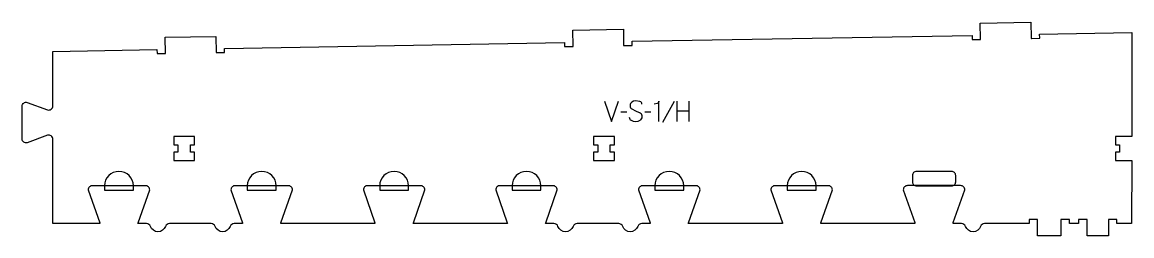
# Model space of a CAD drawing. Header units: millimetres. Extents: x -856 to 778, y -160 to 155.
import ezdxf

# ---------------------------------------------------------------- set-up
doc = ezdxf.new("R2010")
doc.units = ezdxf.units.MM
for name, color, linetype, true_color in [('1_ANYTOOL_1MMDEEP_LABELS_S', 2, 'Continuous', 0xffff00), ('3_ANYTOOL_CUTTHROUGH_INSID', 4, 'Continuous', 0x00ffff), ('4_ANYTOOL_CUTTHROUGH_OUTSI', 5, 'Continuous', 0x0000ff), ('5_ANYTOOL_HALF_MILL_9MM_IN', 3, 'Continuous', 0x00ff00)]:
    doc.layers.add(name, color=color, linetype=linetype, true_color=true_color)

msp = doc.modelspace()

# ---------------------------------------------------------------- linework, layer by layer
at = {"layer": '1_ANYTOOL_1MMDEEP_LABELS_S'}
for p, q in [((104.3, 37.9), (87.1, 7.1)), ((107.8, 38.4), (107.8, 8.4)), ((126.1, 8.4), (126.1, 38.4)), ((34.4, 22.3), (25.6, 22.2)), ((69.5, 22.3), (60.7, 22.2)), ((126.1, 23.7), (107.8, 23.7))]:
    msp.add_line(p, q, dxfattribs=at)
for points in [[(1.3, 38.4), (11.7, 8.4), (22.2, 38.4)], [(56.7, 33.8), (56.5, 35.2), (55.8, 36.3), (54.8, 37.2), (53.4, 37.8), (47.3, 38.7), (44.3, 38.3), (41.7, 36.9), (40.6, 35.9), (39.8, 34.7), (39.3, 33.3), (39.2, 31.7), (39.3, 30.1), (39.9, 28.7), (40.8, 27.5), (48.2, 23.8), (54.2, 20.9), (55.4, 19.9), (56.2, 18.7), (56.6, 17.2), (56.3, 13.7), (55.7, 12.2), (54.7, 10.9), (53.4, 9.9), (50.5, 8.5), (47.2, 8), (44.1, 8.4), (41.2, 9.6), (40, 10.5), (39.1, 11.5), (38.6, 12.8), (38.4, 14.2)], [(81.6, 8.4), (81.6, 38.4), (81.3, 37.3), (80.8, 36.3), (80, 35.6), (79, 35), (74.6, 34)]]:
    msp.add_lwpolyline(points, dxfattribs=at)
at = {"layer": '3_ANYTOOL_CUTTHROUGH_INSID'}
for points in [[(-608, -36.8), (-608, -26.3), (-602, -26.3), (-602, -13.8), (-632.5, -13.8), (-632.5, -26.3), (-626.5, -26.3), (-626.5, -36.8), (-632.5, -36.8), (-632.5, -49.3), (-602, -49.3), (-602, -36.8)], [(10, -36.8), (10, -26.3), (16, -26.3), (16, -13.8), (-14.5, -13.8), (-14.5, -26.3), (-8.5, -26.3), (-8.5, -36.8), (-14.5, -36.8), (-14.5, -49.3), (16, -49.3), (16, -36.8)]]:
    msp.add_lwpolyline(points, close=True, dxfattribs=at)
at = {"layer": '4_ANYTOOL_CUTTHROUGH_OUTSI'}
msp.add_lwpolyline([(642.1, 137.1), (777.8, 139.4), (777.6, -13.8), (753.9, -13.8, 0.414214), (753.7, -14.1), (753.7, -26.1, 0.414214), (753.9, -26.3), (759.7, -26.3), (759.7, -36.8), (753.9, -36.8, 0.414214), (753.7, -37.1), (753.7, -49.1, 0.414214), (753.9, -49.3), (777.6, -49.3), (777.5, -142.3), (756, -142.3), (756, -136.5, 0.414257), (755.7, -136.3), (743.7, -136.3, 0.414214), (743.5, -136.5), (743.5, -160.3), (711.9, -160.3), (711.9, -136.5, 0.414214), (711.7, -136.3), (699.7, -136.3, 0.414259), (699.4, -136.5), (699.4, -142.3), (686, -142.3), (686, -136.5, 0.414259), (685.7, -136.3), (673.7, -136.3, 0.414214), (673.5, -136.5), (673.5, -160.3), (639, -160.3), (639, -136.5, 0.414214), (638.7, -136.3), (626.7, -136.3, 0.414259), (626.5, -136.5), (626.5, -142.3), (573.7, -142.2), (561.1, -142.2, 0.317837), (555.2, -146.4, -0.707107), (533, -146.4, 0.317837), (527.1, -142.2), (514.7, -142.2), (515, -140.8), (531.9, -92.6), (531.9, -92.5, 0.414214), (525.6, -86.2), (447.6, -86.2, 0.414214), (441.4, -92.5), (441.4, -92.6), (458.3, -140.8), (458.5, -142.2), (319.8, -142.3), (320.1, -140.9), (337, -92.6), (337, -92.5, 0.414214), (330.7, -86.3), (252.7, -86.3, 0.414214), (246.5, -92.5), (246.5, -92.6), (263.4, -140.9), (263.6, -142.3), (124.9, -142.3), (125.2, -140.9), (142.1, -92.6), (142.1, -92.5, 0.414214), (135.8, -86.3), (57.8, -86.3, 0.414214), (51.6, -92.5), (51.6, -92.6), (68.5, -140.9), (68.7, -142.3), (56.3, -142.3, 0.317837), (50.4, -146.4, -0.707107), (28.3, -146.4, 0.317837), (22.4, -142.3), (-38.9, -142.3, 0.317837), (-44.8, -146.4, -0.707107), (-67, -146.4, 0.317837), (-72.9, -142.3), (-85.3, -142.3), (-85, -140.9), (-68.1, -92.6), (-68.1, -92.5, 0.414214), (-74.4, -86.3), (-152.4, -86.3, 0.414214), (-158.6, -92.5), (-158.6, -92.6), (-141.7, -140.9), (-141.5, -142.3), (-280.2, -142.3), (-279.9, -140.9), (-263, -92.6), (-263, -92.5, 0.414214), (-269.3, -86.3), (-347.3, -86.3, 0.414214), (-353.5, -92.5), (-353.5, -92.6), (-336.6, -140.9), (-336.4, -142.3), (-475.1, -142.3), (-474.8, -140.9), (-457.9, -92.6), (-457.9, -92.5, 0.414214), (-464.2, -86.3), (-542.2, -86.3, 0.414214), (-548.4, -92.5), (-548.4, -92.6), (-531.5, -140.9), (-531.3, -142.3), (-543.7, -142.3, 0.317837), (-549.6, -146.4, -0.707107), (-571.7, -146.4, 0.317837), (-577.6, -142.3), (-638.9, -142.3, 0.317837), (-644.8, -146.4, -0.707107), (-667, -146.4, 0.317837), (-672.9, -142.3), (-685.3, -142.3), (-685, -140.9), (-668.1, -92.6), (-668.1, -92.5, 0.414214), (-674.4, -86.3), (-752.4, -86.3, 0.414214), (-758.6, -92.5), (-758.6, -92.6), (-741.7, -140.9), (-741.5, -142.3), (-810.6, -142.3), (-810.6, -18, 0.502397), (-818.6, -12, 0.015604), (-818.6, -12), (-848.4, -23, -0.501976), (-855.8, -17.5), (-855.8, 31, -0.501971), (-848.4, 36.5), (-818.6, 25.5, 0.015608), (-818.6, 25.5, 0.502422), (-810.6, 31.5), (-810.9, 111.7), (-657.4, 114.4), (-657.3, 108.6, 0.414214), (-657, 108.4), (-645, 108.6, 0.414214), (-644.8, 108.8), (-645.2, 132.6), (-570.7, 133.9), (-570.3, 110.1, 0.414214), (-570, 109.9), (-558, 110.1, 0.414214), (-557.8, 110.4), (-557.9, 116.1), (-57.4, 124.8), (-57.3, 119.1, 0.414214), (-57, 118.8), (-45, 119.1, 0.414214), (-44.8, 119.3), (-45.2, 143.1), (29.3, 144.4), (29.7, 120.6, 0.414214), (30, 120.4), (42, 120.6, 0.414214), (42.2, 120.8), (42.1, 126.6), (542.6, 135.3), (542.7, 129.6, 0.414214), (543, 129.3), (555, 129.5, 0.414214), (555.2, 129.8), (554.8, 153.5), (629.3, 154.8), (629.7, 131.1, 0.414214), (630, 130.8), (642, 131.1, 0.414214), (642.2, 131.3)], format="xyb", close=True, dxfattribs=at)
at = {"layer": '5_ANYTOOL_HALF_MILL_9MM_IN'}
for points in [[(-692.1, -86.5, 1), (-734.6, -86.5), (-734.6, -92.8), (-692.1, -92.8)], [(-481.9, -86.5, 1), (-524.4, -86.5), (-524.4, -92.8), (-481.9, -92.8)], [(-287, -86.5, 1), (-329.5, -86.5), (-329.5, -92.8), (-287, -92.8)], [(-92.1, -86.5, 1), (-134.6, -86.5), (-134.6, -92.8), (-92.1, -92.8)], [(118.1, -86.5, 1), (75.6, -86.5), (75.6, -92.8), (118.1, -92.8)], [(313, -86.5, 1), (270.5, -86.5), (270.5, -92.8), (313, -92.8)], [(460.8, -65.3, 0.414214), (454.8, -71.3), (454.8, -80.7, 0.414214), (460.8, -86.7), (512.5, -86.7, 0.414214), (518.5, -80.7), (518.5, -71.3, 0.414214), (512.5, -65.3)]]:
    msp.add_lwpolyline(points, format="xyb", close=True, dxfattribs=at)

doc.saveas('drawing.dxf')
